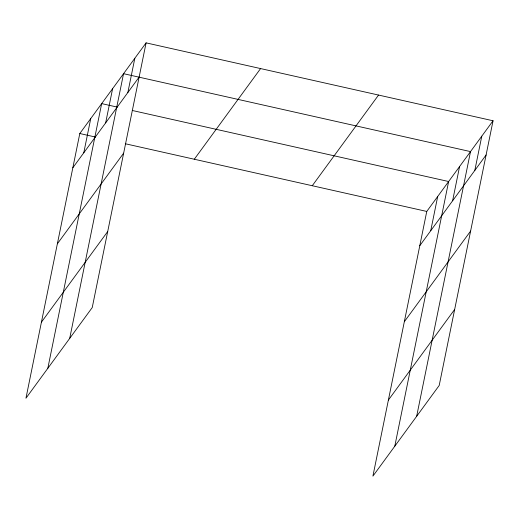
<?xml version="1.0" encoding="UTF-8"?>
<svg xmlns="http://www.w3.org/2000/svg" width="519" height="519" viewBox="0 0 519 519"><rect width="100%" height="100%" fill="white"/><g stroke="black" fill="none" stroke-linecap="round" stroke-linejoin="round"><path stroke-width="0.78" d="M146.092 42.863L79.803 133.526L25.95 398.229L92.239 307.559L146.092 42.863L493.05 120.771L439.197 385.474L372.908 476.137L426.761 211.441L493.05 120.771M83.78 152.794L90.741 118.566M47.826 368.308L101.679 103.605L117.365 107.128M105.655 122.873L112.617 88.645M69.702 338.388L123.554 73.685L470.512 151.6L416.66 416.296M127.862 92.499L134.823 58.277M430.738 230.702L437.699 196.48M394.784 446.217L448.637 181.52L132.261 110.476M452.613 200.782L459.575 166.56M474.82 170.414L481.781 136.186M72.842 167.754L139.131 77.084M57.369 243.807L123.658 153.144M41.423 322.169L107.712 231.506M194.301 159.236L260.59 68.573M312.263 185.731L378.552 95.061M419.8 245.662L486.089 154.999M404.327 321.722L470.616 231.052M388.381 400.084L454.67 309.415M79.803 133.526L95.49 137.048M125.287 143.744L426.761 211.441"/></g></svg>
